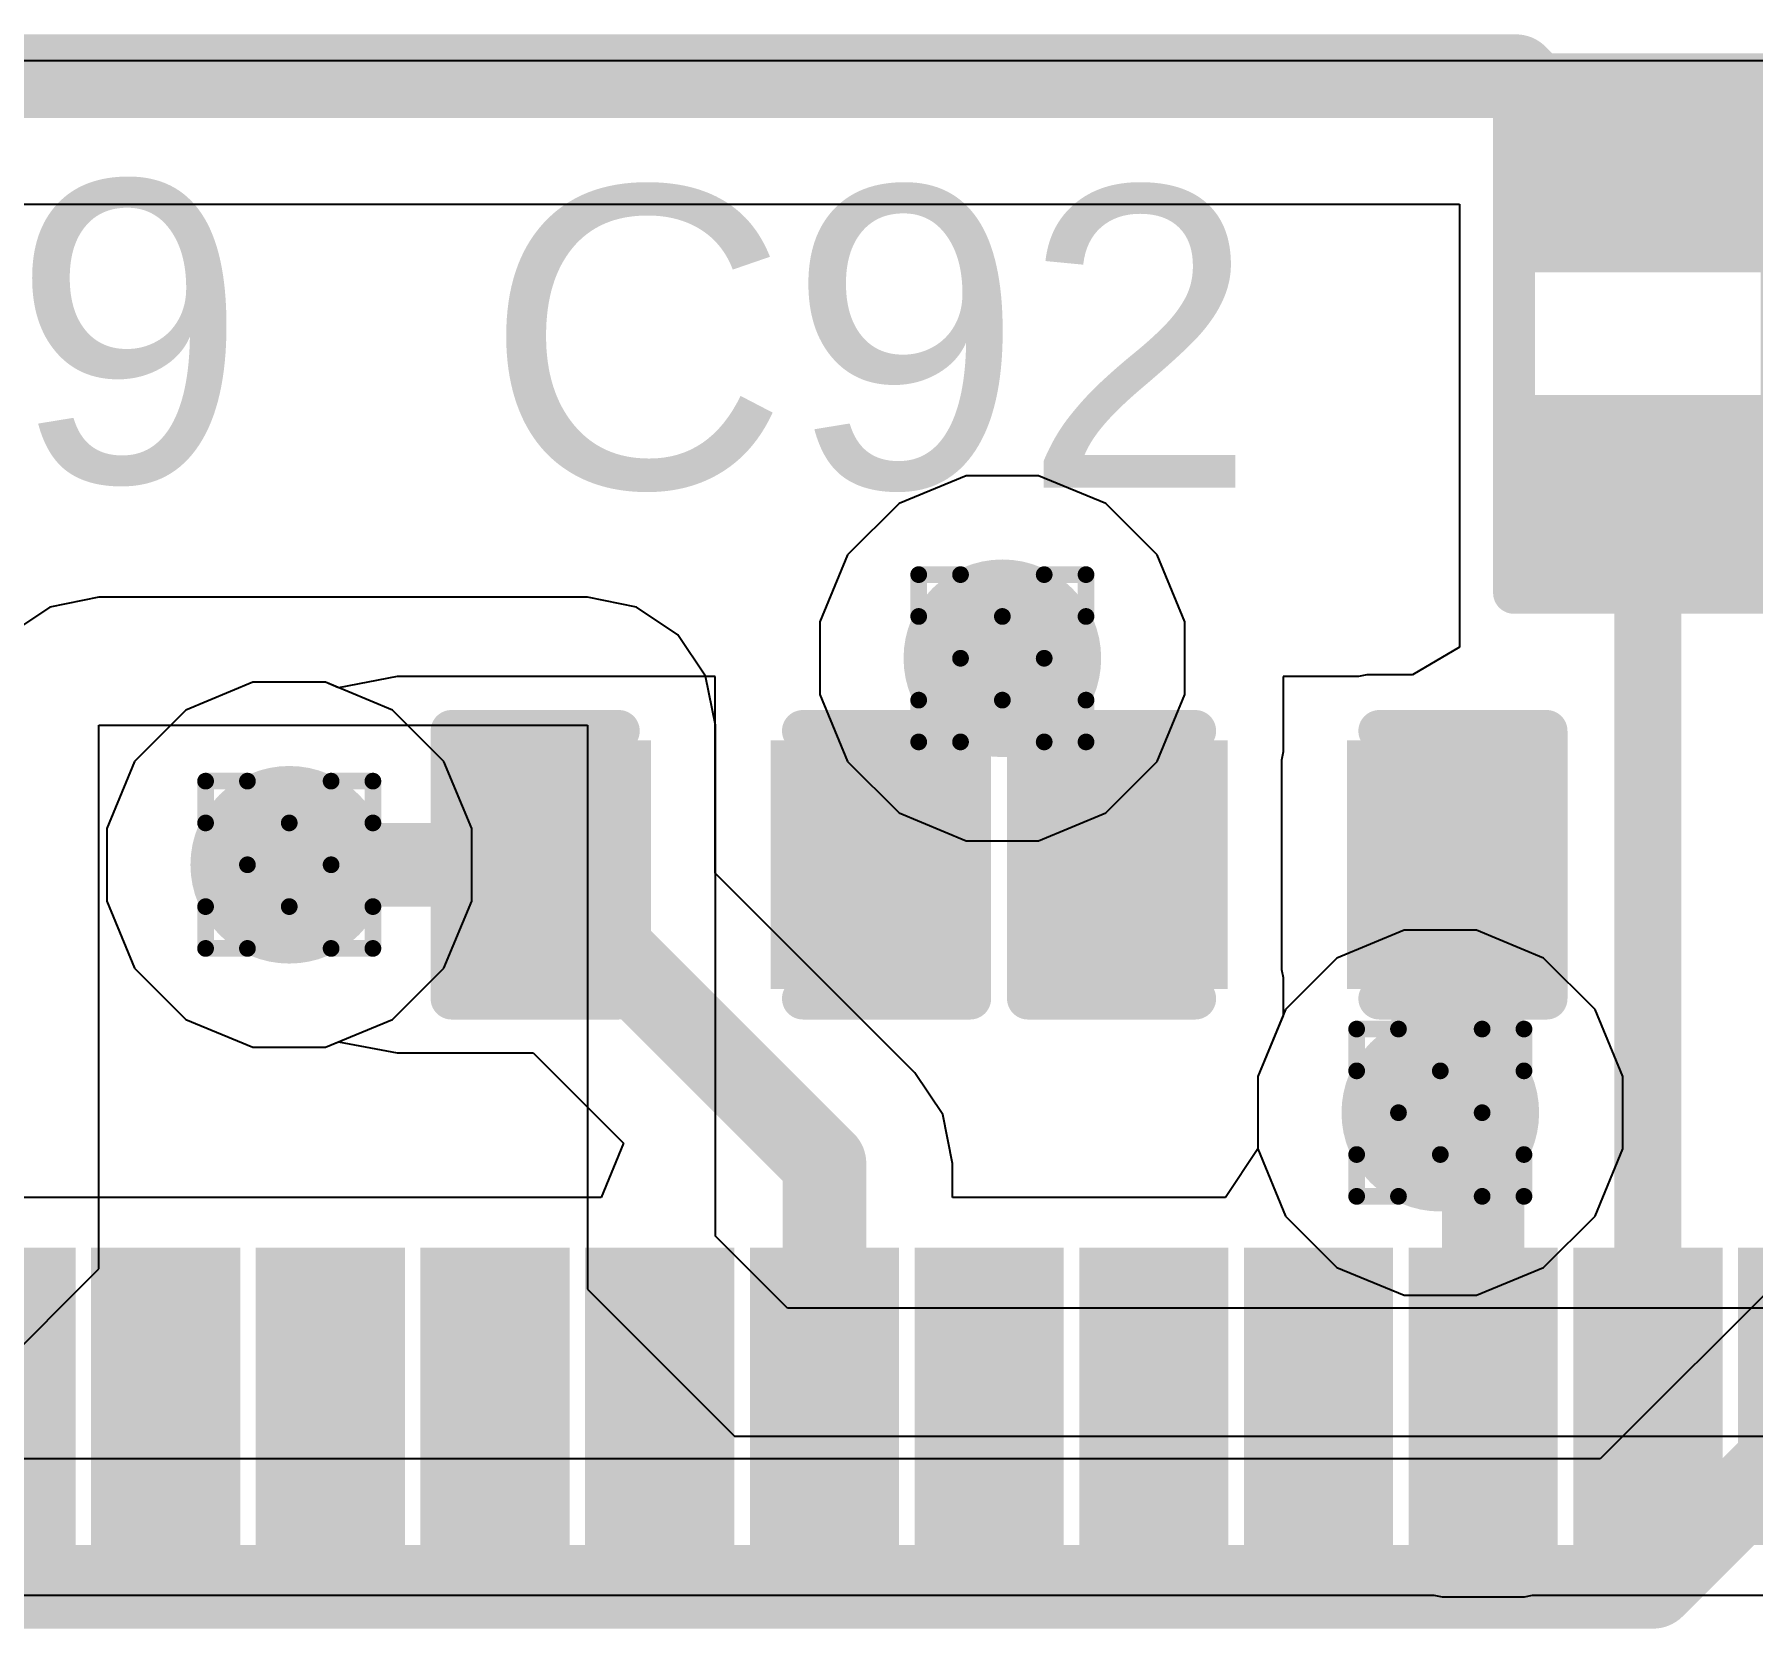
# Model space of a CAD drawing. Header units: inches. Extents: x -11 to 5379, y 0 to 5429.
# Drawn here: x 200.06 to 205.27, y 44.55 to 49.39 of the extents above; entities that cross this region are included whole.
import ezdxf

# ---------------------------------------------------------------- set-up
doc = ezdxf.new("R2010")
doc.units = ezdxf.units.IN
for name, color, linetype in [('Bottom Layer', 5, 'Continuous'), ('Drill Drawing', 1, 'Continuous'), ('GND', 16, 'Continuous'), ('PWR', 76, 'Continuous'), ('Top Layer', 1, 'Continuous'), ('Top Overlay', 2, 'Continuous'), ('Top Paste', 8, 'Continuous'), ('Top Solder', 216, 'Continuous'), ('Via Holes', 16, 'Continuous')]:
    doc.layers.add(name, color=color, linetype=linetype)
doc.styles.add('Arial', font='', dxfattribs={"height": 0.2})
doc.styles.get('Arial').set_extended_font_data('Arial')

# ---------------------------------------------------------------- blocks, each defined once
blk = doc.blocks.new('QFN_64_EP_9_9__155')
at = {"layer": 'Top Layer'}
for points in [[(-2.625, -4.05), (-2.625, -4.75), (-2.875, -4.75), (-2.875, -4.05)], [(-2.125, -4.05), (-2.125, -4.75), (-2.375, -4.75), (-2.375, -4.05)], [(-1.625, -4.05), (-1.625, -4.75), (-1.875, -4.75), (-1.875, -4.05)], [(-1.125, -4.05), (-1.125, -4.75), (-1.375, -4.75), (-1.375, -4.05)], [(-0.625, -4.05), (-0.625, -4.75), (-0.875, -4.75), (-0.875, -4.05)], [(-0.125, -4.05), (-0.125, -4.75), (-0.375, -4.75), (-0.375, -4.05)], [(0.375, -4.05), (0.375, -4.75), (0.125, -4.75), (0.125, -4.05)], [(0.875, -4.05), (0.875, -4.75), (0.625, -4.75), (0.625, -4.05)], [(1.375, -4.05), (1.375, -4.75), (1.125, -4.75), (1.125, -4.05)], [(1.875, -4.05), (1.875, -4.75), (1.625, -4.75), (1.625, -4.05)], [(2.375, -4.05), (2.375, -4.75), (2.125, -4.75), (2.125, -4.05)]]:
    blk.add_hatch(color=1, dxfattribs=at).paths.add_polyline_path(points)
at = {"layer": 'Top Paste'}
for points in [[(-2.625, -4.05), (-2.625, -4.75), (-2.875, -4.75), (-2.875, -4.05)], [(-2.125, -4.05), (-2.125, -4.75), (-2.375, -4.75), (-2.375, -4.05)], [(-1.625, -4.05), (-1.625, -4.75), (-1.875, -4.75), (-1.875, -4.05)], [(-1.125, -4.05), (-1.125, -4.75), (-1.375, -4.75), (-1.375, -4.05)], [(-0.625, -4.05), (-0.625, -4.75), (-0.875, -4.75), (-0.875, -4.05)], [(-0.125, -4.05), (-0.125, -4.75), (-0.375, -4.75), (-0.375, -4.05)], [(0.375, -4.05), (0.375, -4.75), (0.125, -4.75), (0.125, -4.05)], [(0.875, -4.05), (0.875, -4.75), (0.625, -4.75), (0.625, -4.05)], [(1.375, -4.05), (1.375, -4.75), (1.125, -4.75), (1.125, -4.05)], [(1.875, -4.05), (1.875, -4.75), (1.625, -4.75), (1.625, -4.05)], [(2.375, -4.05), (2.375, -4.75), (2.125, -4.75), (2.125, -4.05)]]:
    blk.add_hatch(color=8, dxfattribs=at).paths.add_polyline_path(points)
at = {"layer": 'Top Solder'}
for points in [[(-3.0234, -3.9484), (-3.0234, -4.8516), (-3.4766, -4.8516), (-3.4766, -3.9484)], [(-2.5234, -3.9484), (-2.5234, -4.8516), (-2.9766, -4.8516), (-2.9766, -3.9484)], [(-2.0234, -3.9484), (-2.0234, -4.8516), (-2.4766, -4.8516), (-2.4766, -3.9484)], [(-1.5234, -3.9484), (-1.5234, -4.8516), (-1.9766, -4.8516), (-1.9766, -3.9484)], [(-1.0234, -3.9484), (-1.0234, -4.8516), (-1.4766, -4.8516), (-1.4766, -3.9484)], [(-0.5234, -3.9484), (-0.5234, -4.8516), (-0.9766, -4.8516), (-0.9766, -3.9484)], [(-0.0234, -3.9484), (-0.0234, -4.8516), (-0.4766, -4.8516), (-0.4766, -3.9484)], [(0.4766, -3.9484), (0.4766, -4.8516), (0.0234, -4.8516), (0.0234, -3.9484)], [(0.9766, -3.9484), (0.9766, -4.8516), (0.5234, -4.8516), (0.5234, -3.9484)], [(1.4766, -3.9484), (1.4766, -4.8516), (1.0234, -4.8516), (1.0234, -3.9484)], [(1.9766, -3.9484), (1.9766, -4.8516), (1.5234, -4.8516), (1.5234, -3.9484)], [(2.4766, -3.9484), (2.4766, -4.8516), (2.0234, -4.8516), (2.0234, -3.9484)]]:
    blk.add_hatch(color=216, dxfattribs=at).paths.add_polyline_path(points)
blk = doc.blocks.new('R___0402_256')
at = {"layer": 'Top Layer'}
for points in [[(-0.6985, -0.3175), (-0.6985, 0.3175), (-0.2413, 0.3175), (-0.2413, -0.3175)], [(0.2413, -0.3175), (0.2413, 0.3175), (0.6985, 0.3175), (0.6985, -0.3175)]]:
    blk.add_hatch(color=1, dxfattribs=at).paths.add_polyline_path(points)
at = {"layer": 'Top Paste'}
for points in [[(-0.6985, -0.3175), (-0.6985, 0.3175), (-0.2413, 0.3175), (-0.2413, -0.3175)], [(0.2413, -0.3175), (0.2413, 0.3175), (0.6985, 0.3175), (0.6985, -0.3175)]]:
    blk.add_hatch(color=8, dxfattribs=at).paths.add_polyline_path(points)
at = {"layer": 'Top Solder'}
for points in [[(-0.7535, -0.3725), (-0.7535, 0.3725), (-0.1863, 0.3725), (-0.1863, -0.3725)], [(0.1863, -0.3725), (0.1863, 0.3725), (0.7535, 0.3725), (0.7535, -0.3725)]]:
    blk.add_hatch(color=216, dxfattribs=at).paths.add_polyline_path(points)
at = {"layer": 'Top Overlay'}
for points in [[(-0.7874, 0.4064, 0.127, 0.127, 0), (-0.7874, -0.4064, 0.127, 0.127, 0)], [(-0.7874, 0.4064, 0.127, 0.127, 0), (0.7874, 0.4064, 0.127, 0.127, 0)], [(0.7874, 0.4064, 0.127, 0.127, 0), (0.7874, -0.4064, 0.127, 0.127, 0)], [(-0.7874, -0.4064, 0.127, 0.127, 0), (0.7874, -0.4064, 0.127, 0.127, 0)], [(-0.8128, -0.4318, 0.00323, 0.00323, 0), (0.8128, -0.4318, 0.00323, 0.00323, 0)]]:
    blk.add_lwpolyline(points, format="xyseb", dxfattribs=at)
for points in [[(-0.8191, 0.4064, 0.0635, 0.0635, 1), (-0.7556, 0.4064, 0.0635, 0.0635, 1)], [(-0.8191, 0.4064, 0.0635, 0.0635, 1), (-0.7556, 0.4064, 0.0635, 0.0635, 1)], [(0.7556, 0.4064, 0.0635, 0.0635, 1), (0.8191, 0.4064, 0.0635, 0.0635, 1)], [(0.7556, 0.4064, 0.0635, 0.0635, 1), (0.8191, 0.4064, 0.0635, 0.0635, 1)], [(-0.8191, -0.4064, 0.0635, 0.0635, 1), (-0.7556, -0.4064, 0.0635, 0.0635, 1)], [(-0.8191, -0.4064, 0.0635, 0.0635, 1), (-0.7556, -0.4064, 0.0635, 0.0635, 1)], [(0.7556, -0.4064, 0.0635, 0.0635, 1), (0.8191, -0.4064, 0.0635, 0.0635, 1)], [(0.7556, -0.4064, 0.0635, 0.0635, 1), (0.8191, -0.4064, 0.0635, 0.0635, 1)], [(-0.8136, -0.4318, 0.00161, 0.00161, 1), (-0.812, -0.4318, 0.00161, 0.00161, 1)], [(0.812, -0.4318, 0.00161, 0.00161, 1), (0.8136, -0.4318, 0.00161, 0.00161, 1)]]:
    blk.add_lwpolyline(points, format="xyseb", close=True, dxfattribs=at)
blk = doc.blocks.new('C___0402_631')
at = {"layer": 'Top Layer'}
for points in [[(-0.6985, -0.3175), (-0.6985, 0.3175), (-0.2413, 0.3175), (-0.2413, -0.3175)], [(0.2413, -0.3175), (0.2413, 0.3175), (0.6985, 0.3175), (0.6985, -0.3175)]]:
    blk.add_hatch(color=1, dxfattribs=at).paths.add_polyline_path(points)
at = {"layer": 'Top Paste'}
for points in [[(-0.6985, -0.3175), (-0.6985, 0.3175), (-0.2413, 0.3175), (-0.2413, -0.3175)], [(0.2413, -0.3175), (0.2413, 0.3175), (0.6985, 0.3175), (0.6985, -0.3175)]]:
    blk.add_hatch(color=8, dxfattribs=at).paths.add_polyline_path(points)
at = {"layer": 'Top Solder'}
for points in [[(-0.7585, -0.3775), (-0.7585, 0.3775), (-0.1813, 0.3775), (-0.1813, -0.3775)], [(0.1813, -0.3775), (0.1813, 0.3775), (0.7585, 0.3775), (0.7585, -0.3775)]]:
    blk.add_hatch(color=216, dxfattribs=at).paths.add_polyline_path(points)
at = {"layer": 'Top Overlay'}
for points in [[(-0.7874, -0.4064, 0.127, 0.127, 0), (-0.7874, 0.4064, 0.127, 0.127, 0)], [(-0.7874, 0.4064, 0.127, 0.127, 0), (-0.2794, 0.4064, 0.127, 0.127, 0)], [(0.2794, 0.4064, 0.127, 0.127, 0), (0.7874, 0.4064, 0.127, 0.127, 0)], [(0.7874, -0.4064, 0.127, 0.127, 0), (0.7874, 0.4064, 0.127, 0.127, 0)], [(-0.7874, -0.4064, 0.127, 0.127, 0), (-0.2794, -0.4064, 0.127, 0.127, 0)], [(0.2794, -0.4064, 0.127, 0.127, 0), (0.7874, -0.4064, 0.127, 0.127, 0)]]:
    blk.add_lwpolyline(points, format="xyseb", dxfattribs=at)
for points in [[(-0.8191, 0.4064, 0.0635, 0.0635, 1), (-0.7556, 0.4064, 0.0635, 0.0635, 1)], [(-0.8191, 0.4064, 0.0635, 0.0635, 1), (-0.7556, 0.4064, 0.0635, 0.0635, 1)], [(-0.3111, 0.4064, 0.0635, 0.0635, 1), (-0.2477, 0.4064, 0.0635, 0.0635, 1)], [(0.2477, 0.4064, 0.0635, 0.0635, 1), (0.3111, 0.4064, 0.0635, 0.0635, 1)], [(0.7556, 0.4064, 0.0635, 0.0635, 1), (0.8191, 0.4064, 0.0635, 0.0635, 1)], [(0.7556, 0.4064, 0.0635, 0.0635, 1), (0.8191, 0.4064, 0.0635, 0.0635, 1)], [(-0.8191, -0.4064, 0.0635, 0.0635, 1), (-0.7556, -0.4064, 0.0635, 0.0635, 1)], [(-0.8191, -0.4064, 0.0635, 0.0635, 1), (-0.7556, -0.4064, 0.0635, 0.0635, 1)], [(-0.3111, -0.4064, 0.0635, 0.0635, 1), (-0.2477, -0.4064, 0.0635, 0.0635, 1)], [(0.2477, -0.4064, 0.0635, 0.0635, 1), (0.3111, -0.4064, 0.0635, 0.0635, 1)], [(0.7556, -0.4064, 0.0635, 0.0635, 1), (0.8191, -0.4064, 0.0635, 0.0635, 1)], [(0.7556, -0.4064, 0.0635, 0.0635, 1), (0.8191, -0.4064, 0.0635, 0.0635, 1)]]:
    blk.add_lwpolyline(points, format="xyseb", close=True, dxfattribs=at)
blk = doc.blocks.new('C___0402_638')
at = {"layer": 'Top Layer'}
for points in [[(-0.6985, -0.3175), (-0.6985, 0.3175), (-0.2413, 0.3175), (-0.2413, -0.3175)], [(0.2413, -0.3175), (0.2413, 0.3175), (0.6985, 0.3175), (0.6985, -0.3175)]]:
    blk.add_hatch(color=1, dxfattribs=at).paths.add_polyline_path(points)
at = {"layer": 'Top Paste'}
for points in [[(-0.6985, -0.3175), (-0.6985, 0.3175), (-0.2413, 0.3175), (-0.2413, -0.3175)], [(0.2413, -0.3175), (0.2413, 0.3175), (0.6985, 0.3175), (0.6985, -0.3175)]]:
    blk.add_hatch(color=8, dxfattribs=at).paths.add_polyline_path(points)
at = {"layer": 'Top Solder'}
for points in [[(-0.7585, -0.3775), (-0.7585, 0.3775), (-0.1813, 0.3775), (-0.1813, -0.3775)], [(0.1813, -0.3775), (0.1813, 0.3775), (0.7585, 0.3775), (0.7585, -0.3775)]]:
    blk.add_hatch(color=216, dxfattribs=at).paths.add_polyline_path(points)
at = {"layer": 'Top Overlay'}
for points in [[(-0.7874, 0.4064, 0.127, 0.127, 0), (-0.7874, -0.4064, 0.127, 0.127, 0)], [(-0.2794, 0.4064, 0.127, 0.127, 0), (-0.7874, 0.4064, 0.127, 0.127, 0)], [(0.7874, 0.4064, 0.127, 0.127, 0), (0.2794, 0.4064, 0.127, 0.127, 0)], [(0.7874, 0.4064, 0.127, 0.127, 0), (0.7874, -0.4064, 0.127, 0.127, 0)], [(-0.2794, -0.4064, 0.127, 0.127, 0), (-0.7874, -0.4064, 0.127, 0.127, 0)], [(0.7874, -0.4064, 0.127, 0.127, 0), (0.2794, -0.4064, 0.127, 0.127, 0)]]:
    blk.add_lwpolyline(points, format="xyseb", dxfattribs=at)
for points in [[(-0.8191, 0.4064, 0.0635, 0.0635, 1), (-0.7556, 0.4064, 0.0635, 0.0635, 1)], [(-0.8191, 0.4064, 0.0635, 0.0635, 1), (-0.7556, 0.4064, 0.0635, 0.0635, 1)], [(-0.3111, 0.4064, 0.0635, 0.0635, 1), (-0.2477, 0.4064, 0.0635, 0.0635, 1)], [(0.2477, 0.4064, 0.0635, 0.0635, 1), (0.3111, 0.4064, 0.0635, 0.0635, 1)], [(0.7556, 0.4064, 0.0635, 0.0635, 1), (0.8191, 0.4064, 0.0635, 0.0635, 1)], [(0.7556, 0.4064, 0.0635, 0.0635, 1), (0.8191, 0.4064, 0.0635, 0.0635, 1)], [(-0.8191, -0.4064, 0.0635, 0.0635, 1), (-0.7556, -0.4064, 0.0635, 0.0635, 1)], [(-0.8191, -0.4064, 0.0635, 0.0635, 1), (-0.7556, -0.4064, 0.0635, 0.0635, 1)], [(-0.3111, -0.4064, 0.0635, 0.0635, 1), (-0.2477, -0.4064, 0.0635, 0.0635, 1)], [(0.2477, -0.4064, 0.0635, 0.0635, 1), (0.3111, -0.4064, 0.0635, 0.0635, 1)], [(0.7556, -0.4064, 0.0635, 0.0635, 1), (0.8191, -0.4064, 0.0635, 0.0635, 1)], [(0.7556, -0.4064, 0.0635, 0.0635, 1), (0.8191, -0.4064, 0.0635, 0.0635, 1)]]:
    blk.add_lwpolyline(points, format="xyseb", close=True, dxfattribs=at)

msp = doc.modelspace()

# ---------------------------------------------------------------- hatches: boundary and pattern name
at = {"layer": 'Bottom Layer'}
h = msp.add_hatch(color=5, dxfattribs=at)
edge = h.paths.add_edge_path()
edge.add_arc((202.9968, 47.498), 0.3, 0, 360)
h = msp.add_hatch(color=5, dxfattribs=at)
edge = h.paths.add_edge_path()
edge.add_arc((200.8317, 46.871), 0.3, 0, 360)
h = msp.add_hatch(color=5, dxfattribs=at)
edge = h.paths.add_edge_path()
edge.add_arc((204.3265, 46.1182), 0.3, 0, 360)
at = {"layer": 'GND'}
h = msp.add_hatch(color=16, dxfattribs=at)
edge = h.paths.add_edge_path()
edge.add_arc((202.9968, 47.498), 0.3, 0, 360)
h = msp.add_hatch(color=16, dxfattribs=at)
edge = h.paths.add_edge_path()
edge.add_arc((200.8317, 46.871), 0.3, 0, 360)
h = msp.add_hatch(color=16, dxfattribs=at)
edge = h.paths.add_edge_path()
edge.add_arc((204.3265, 46.1182), 0.3, 0, 360)
at = {"layer": 'PWR'}
h = msp.add_hatch(color=76, dxfattribs=at)
edge = h.paths.add_edge_path()
edge.add_arc((202.9968, 47.498), 0.3, 0, 360)
h = msp.add_hatch(color=76, dxfattribs=at)
edge = h.paths.add_edge_path()
edge.add_arc((200.8317, 46.871), 0.3, 0, 360)
h = msp.add_hatch(color=76, dxfattribs=at)
edge = h.paths.add_edge_path()
edge.add_arc((204.3265, 46.1182), 0.3, 0, 360)
at = {"layer": 'Top Layer'}
h = msp.add_hatch(color=1, dxfattribs=at)
edge = h.paths.add_edge_path()
edge.add_arc((202.9968, 47.498), 0.3, 0, 360)
h = msp.add_hatch(color=1, dxfattribs=at)
edge = h.paths.add_edge_path()
edge.add_arc((200.8317, 46.871), 0.3, 0, 360)
for points in [[(204.1031, 46.5535), (204.5836, 46.5535), (204.5836, 47.1885), (204.1031, 47.1885)], [(204.5816, 45.8824), (204.5816, 47.1438), (204.1773, 47.1438), (204.1773, 45.8824)], [(204.5817, 44.907), (204.5817, 46.965), (204.3317, 46.965), (204.3317, 44.907)]]:
    msp.add_hatch(color=1, dxfattribs=at).paths.add_polyline_path(points)
h = msp.add_hatch(color=1, dxfattribs=at)
edge = h.paths.add_edge_path()
edge.add_arc((204.3265, 46.1182), 0.3, 0, 360)
at = {"layer": 'Via Holes'}
h = msp.add_hatch(color=7, dxfattribs=at)
edge = h.paths.add_edge_path()
edge.add_arc((202.9968, 47.498), 0.15, 0, 360)
h = msp.add_hatch(color=7, dxfattribs=at)
edge = h.paths.add_edge_path()
edge.add_arc((200.8317, 46.871), 0.15, 0, 360)
h = msp.add_hatch(color=7, dxfattribs=at)
edge = h.paths.add_edge_path()
edge.add_arc((204.3265, 46.1182), 0.15, 0, 360)

# ---------------------------------------------------------------- linework, layer by layer
at = {"layer": 'Bottom Layer'}
for p, q in [((185.1731, 49.3127), (209.5735, 49.3127)), ((200.7215, 47.425), (200.5179, 47.3406)), ((200.9419, 47.425), (200.7215, 47.425)), ((201.1455, 47.3406), (200.9419, 47.425)), ((200.5179, 47.3406), (200.3621, 47.1848)), ((201.3014, 47.1848), (201.1455, 47.3406)), ((200.3621, 47.1848), (200.2777, 46.9812)), ((201.3857, 46.9812), (201.3014, 47.1848)), ((200.2777, 46.9812), (200.2777, 46.7608)), ((201.3857, 46.7608), (201.3857, 46.9812)), ((200.2777, 46.7608), (200.3621, 46.5572)), ((201.3014, 46.5572), (201.3857, 46.7608)), ((204.2163, 46.6722), (204.0127, 46.5879)), ((204.4367, 46.6722), (204.2163, 46.6722)), ((204.6403, 46.5879), (204.4367, 46.6722)), ((204.0127, 46.5879), (203.8569, 46.432)), ((204.7962, 46.432), (204.6403, 46.5879)), ((200.3621, 46.5572), (200.5179, 46.4013)), ((201.1455, 46.4013), (201.3014, 46.5572)), ((203.8569, 46.432), (203.7725, 46.2284)), ((204.8805, 46.2284), (204.7962, 46.432)), ((200.5179, 46.4013), (200.7215, 46.317)), ((200.9419, 46.317), (201.1455, 46.4013)), ((200.7215, 46.317), (200.9419, 46.317)), ((203.7725, 46.2284), (203.7725, 46.008)), ((204.8805, 46.008), (204.8805, 46.2284)), ((203.7725, 46.008), (203.8569, 45.8044)), ((204.7962, 45.8044), (204.8805, 46.008)), ((203.8569, 45.8044), (204.0127, 45.6486)), ((204.6403, 45.6486), (204.7962, 45.8044)), ((204.0127, 45.6486), (204.2163, 45.5642)), ((204.4367, 45.5642), (204.6403, 45.6486)), ((205.4432, 45.6986), (204.8117, 45.0671)), ((204.2163, 45.5642), (204.4367, 45.5642)), ((204.8117, 45.0671), (199.3376, 45.0671))]:
    msp.add_line(p, q, dxfattribs=at)
for points in [[(204.9726, 44.6786, 0.254, 0.254, 0), (205.8317, 45.5377, 0.254, 0.254, 0)], [(199.3376, 44.6786, 0.254, 0.254, 0), (204.9726, 44.6786, 0.254, 0.254, 0)]]:
    msp.add_lwpolyline(points, format="xyseb", dxfattribs=at)
msp.add_lwpolyline([(204.9091, 44.6786, 0.127, 0.127, 1), (205.0361, 44.6786, 0.127, 0.127, 1)], format="xyseb", close=True, dxfattribs=at)
msp.add_lwpolyline([(204.9091, 44.6786, 0.127, 0.127, 1), (205.0361, 44.6786, 0.127, 0.127, 1)], format="xyseb", close=True, dxfattribs=at)
at = {"layer": 'Drill Drawing'}
for points in [[(202.7428, 47.625, 0.0508, 0.0508, 0), (202.7428, 47.752, 0.0508, 0.0508, 0)], [(202.7428, 47.752, 0.0508, 0.0508, 0), (202.8698, 47.752, 0.0508, 0.0508, 0)], [(202.8698, 47.752, 0.0508, 0.0508, 0), (202.9968, 47.625, 0.0508, 0.0508, 0)], [(202.9968, 47.625, 0.0508, 0.0508, 0), (203.1238, 47.752, 0.0508, 0.0508, 0)], [(203.1238, 47.752, 0.0508, 0.0508, 0), (203.2508, 47.752, 0.0508, 0.0508, 0)], [(203.2508, 47.625, 0.0508, 0.0508, 0), (203.2508, 47.752, 0.0508, 0.0508, 0)], [(202.7428, 47.625, 0.0508, 0.0508, 0), (202.8698, 47.498, 0.0508, 0.0508, 0)], [(203.1238, 47.498, 0.0508, 0.0508, 0), (203.2508, 47.625, 0.0508, 0.0508, 0)], [(202.7428, 47.371, 0.0508, 0.0508, 0), (202.8698, 47.498, 0.0508, 0.0508, 0)], [(203.1238, 47.498, 0.0508, 0.0508, 0), (203.2508, 47.371, 0.0508, 0.0508, 0)], [(202.7428, 47.244, 0.0508, 0.0508, 0), (202.7428, 47.371, 0.0508, 0.0508, 0)], [(202.8698, 47.244, 0.0508, 0.0508, 0), (202.9968, 47.371, 0.0508, 0.0508, 0)], [(202.9968, 47.371, 0.0508, 0.0508, 0), (203.1238, 47.244, 0.0508, 0.0508, 0)], [(203.2508, 47.244, 0.0508, 0.0508, 0), (203.2508, 47.371, 0.0508, 0.0508, 0)], [(202.7428, 47.244, 0.0508, 0.0508, 0), (202.8698, 47.244, 0.0508, 0.0508, 0)], [(203.1238, 47.244, 0.0508, 0.0508, 0), (203.2508, 47.244, 0.0508, 0.0508, 0)], [(200.5777, 46.998, 0.0508, 0.0508, 0), (200.5777, 47.125, 0.0508, 0.0508, 0)], [(200.5777, 47.125, 0.0508, 0.0508, 0), (200.7047, 47.125, 0.0508, 0.0508, 0)], [(200.7047, 47.125, 0.0508, 0.0508, 0), (200.8317, 46.998, 0.0508, 0.0508, 0)], [(200.8317, 46.998, 0.0508, 0.0508, 0), (200.9587, 47.125, 0.0508, 0.0508, 0)], [(200.9587, 47.125, 0.0508, 0.0508, 0), (201.0857, 47.125, 0.0508, 0.0508, 0)], [(201.0857, 46.998, 0.0508, 0.0508, 0), (201.0857, 47.125, 0.0508, 0.0508, 0)], [(200.5777, 46.998, 0.0508, 0.0508, 0), (200.7047, 46.871, 0.0508, 0.0508, 0)], [(200.9587, 46.871, 0.0508, 0.0508, 0), (201.0857, 46.998, 0.0508, 0.0508, 0)], [(200.5777, 46.744, 0.0508, 0.0508, 0), (200.7047, 46.871, 0.0508, 0.0508, 0)], [(200.9587, 46.871, 0.0508, 0.0508, 0), (201.0857, 46.744, 0.0508, 0.0508, 0)], [(200.5777, 46.617, 0.0508, 0.0508, 0), (200.5777, 46.744, 0.0508, 0.0508, 0)], [(200.7047, 46.617, 0.0508, 0.0508, 0), (200.8317, 46.744, 0.0508, 0.0508, 0)], [(200.8317, 46.744, 0.0508, 0.0508, 0), (200.9587, 46.617, 0.0508, 0.0508, 0)], [(201.0857, 46.617, 0.0508, 0.0508, 0), (201.0857, 46.744, 0.0508, 0.0508, 0)], [(200.5777, 46.617, 0.0508, 0.0508, 0), (200.7047, 46.617, 0.0508, 0.0508, 0)], [(200.9587, 46.617, 0.0508, 0.0508, 0), (201.0857, 46.617, 0.0508, 0.0508, 0)], [(204.0725, 46.2452, 0.0508, 0.0508, 0), (204.0725, 46.3722, 0.0508, 0.0508, 0)], [(204.0725, 46.3722, 0.0508, 0.0508, 0), (204.1995, 46.3722, 0.0508, 0.0508, 0)], [(204.1995, 46.3722, 0.0508, 0.0508, 0), (204.3265, 46.2452, 0.0508, 0.0508, 0)], [(204.3265, 46.2452, 0.0508, 0.0508, 0), (204.4535, 46.3722, 0.0508, 0.0508, 0)], [(204.4535, 46.3722, 0.0508, 0.0508, 0), (204.5805, 46.3722, 0.0508, 0.0508, 0)], [(204.5805, 46.2452, 0.0508, 0.0508, 0), (204.5805, 46.3722, 0.0508, 0.0508, 0)], [(204.0725, 46.2452, 0.0508, 0.0508, 0), (204.1995, 46.1182, 0.0508, 0.0508, 0)], [(204.4535, 46.1182, 0.0508, 0.0508, 0), (204.5805, 46.2452, 0.0508, 0.0508, 0)], [(204.0725, 45.9912, 0.0508, 0.0508, 0), (204.1995, 46.1182, 0.0508, 0.0508, 0)], [(204.4535, 46.1182, 0.0508, 0.0508, 0), (204.5805, 45.9912, 0.0508, 0.0508, 0)], [(204.0725, 45.8642, 0.0508, 0.0508, 0), (204.0725, 45.9912, 0.0508, 0.0508, 0)], [(204.1995, 45.8642, 0.0508, 0.0508, 0), (204.3265, 45.9912, 0.0508, 0.0508, 0)], [(204.3265, 45.9912, 0.0508, 0.0508, 0), (204.4535, 45.8642, 0.0508, 0.0508, 0)], [(204.5805, 45.8642, 0.0508, 0.0508, 0), (204.5805, 45.9912, 0.0508, 0.0508, 0)], [(204.0725, 45.8642, 0.0508, 0.0508, 0), (204.1995, 45.8642, 0.0508, 0.0508, 0)], [(204.4535, 45.8642, 0.0508, 0.0508, 0), (204.5805, 45.8642, 0.0508, 0.0508, 0)]]:
    msp.add_lwpolyline(points, format="xyseb", dxfattribs=at)
for points in [[(202.7301, 47.752, 0.0254, 0.0254, 1), (202.7555, 47.752, 0.0254, 0.0254, 1)], [(202.7301, 47.752, 0.0254, 0.0254, 1), (202.7555, 47.752, 0.0254, 0.0254, 1)], [(202.8571, 47.752, 0.0254, 0.0254, 1), (202.8825, 47.752, 0.0254, 0.0254, 1)], [(202.8571, 47.752, 0.0254, 0.0254, 1), (202.8825, 47.752, 0.0254, 0.0254, 1)], [(203.1111, 47.752, 0.0254, 0.0254, 1), (203.1365, 47.752, 0.0254, 0.0254, 1)], [(203.1111, 47.752, 0.0254, 0.0254, 1), (203.1365, 47.752, 0.0254, 0.0254, 1)], [(203.2381, 47.752, 0.0254, 0.0254, 1), (203.2635, 47.752, 0.0254, 0.0254, 1)], [(203.2381, 47.752, 0.0254, 0.0254, 1), (203.2635, 47.752, 0.0254, 0.0254, 1)], [(202.7301, 47.625, 0.0254, 0.0254, 1), (202.7555, 47.625, 0.0254, 0.0254, 1)], [(202.7301, 47.625, 0.0254, 0.0254, 1), (202.7555, 47.625, 0.0254, 0.0254, 1)], [(202.9841, 47.625, 0.0254, 0.0254, 1), (203.0095, 47.625, 0.0254, 0.0254, 1)], [(202.9841, 47.625, 0.0254, 0.0254, 1), (203.0095, 47.625, 0.0254, 0.0254, 1)], [(203.2381, 47.625, 0.0254, 0.0254, 1), (203.2635, 47.625, 0.0254, 0.0254, 1)], [(203.2381, 47.625, 0.0254, 0.0254, 1), (203.2635, 47.625, 0.0254, 0.0254, 1)], [(202.8571, 47.498, 0.0254, 0.0254, 1), (202.8825, 47.498, 0.0254, 0.0254, 1)], [(202.8571, 47.498, 0.0254, 0.0254, 1), (202.8825, 47.498, 0.0254, 0.0254, 1)], [(203.1111, 47.498, 0.0254, 0.0254, 1), (203.1365, 47.498, 0.0254, 0.0254, 1)], [(203.1111, 47.498, 0.0254, 0.0254, 1), (203.1365, 47.498, 0.0254, 0.0254, 1)], [(202.7301, 47.371, 0.0254, 0.0254, 1), (202.7555, 47.371, 0.0254, 0.0254, 1)], [(202.7301, 47.371, 0.0254, 0.0254, 1), (202.7555, 47.371, 0.0254, 0.0254, 1)], [(202.9841, 47.371, 0.0254, 0.0254, 1), (203.0095, 47.371, 0.0254, 0.0254, 1)], [(202.9841, 47.371, 0.0254, 0.0254, 1), (203.0095, 47.371, 0.0254, 0.0254, 1)], [(203.2381, 47.371, 0.0254, 0.0254, 1), (203.2635, 47.371, 0.0254, 0.0254, 1)], [(203.2381, 47.371, 0.0254, 0.0254, 1), (203.2635, 47.371, 0.0254, 0.0254, 1)], [(202.7301, 47.244, 0.0254, 0.0254, 1), (202.7555, 47.244, 0.0254, 0.0254, 1)], [(202.7301, 47.244, 0.0254, 0.0254, 1), (202.7555, 47.244, 0.0254, 0.0254, 1)], [(202.8571, 47.244, 0.0254, 0.0254, 1), (202.8825, 47.244, 0.0254, 0.0254, 1)], [(202.8571, 47.244, 0.0254, 0.0254, 1), (202.8825, 47.244, 0.0254, 0.0254, 1)], [(203.1111, 47.244, 0.0254, 0.0254, 1), (203.1365, 47.244, 0.0254, 0.0254, 1)], [(203.1111, 47.244, 0.0254, 0.0254, 1), (203.1365, 47.244, 0.0254, 0.0254, 1)], [(203.2381, 47.244, 0.0254, 0.0254, 1), (203.2635, 47.244, 0.0254, 0.0254, 1)], [(203.2381, 47.244, 0.0254, 0.0254, 1), (203.2635, 47.244, 0.0254, 0.0254, 1)], [(200.565, 47.125, 0.0254, 0.0254, 1), (200.5904, 47.125, 0.0254, 0.0254, 1)], [(200.565, 47.125, 0.0254, 0.0254, 1), (200.5904, 47.125, 0.0254, 0.0254, 1)], [(200.692, 47.125, 0.0254, 0.0254, 1), (200.7174, 47.125, 0.0254, 0.0254, 1)], [(200.692, 47.125, 0.0254, 0.0254, 1), (200.7174, 47.125, 0.0254, 0.0254, 1)], [(200.946, 47.125, 0.0254, 0.0254, 1), (200.9714, 47.125, 0.0254, 0.0254, 1)], [(200.946, 47.125, 0.0254, 0.0254, 1), (200.9714, 47.125, 0.0254, 0.0254, 1)], [(201.073, 47.125, 0.0254, 0.0254, 1), (201.0984, 47.125, 0.0254, 0.0254, 1)], [(201.073, 47.125, 0.0254, 0.0254, 1), (201.0984, 47.125, 0.0254, 0.0254, 1)], [(200.565, 46.998, 0.0254, 0.0254, 1), (200.5904, 46.998, 0.0254, 0.0254, 1)], [(200.565, 46.998, 0.0254, 0.0254, 1), (200.5904, 46.998, 0.0254, 0.0254, 1)], [(200.819, 46.998, 0.0254, 0.0254, 1), (200.8444, 46.998, 0.0254, 0.0254, 1)], [(200.819, 46.998, 0.0254, 0.0254, 1), (200.8444, 46.998, 0.0254, 0.0254, 1)], [(201.073, 46.998, 0.0254, 0.0254, 1), (201.0984, 46.998, 0.0254, 0.0254, 1)], [(201.073, 46.998, 0.0254, 0.0254, 1), (201.0984, 46.998, 0.0254, 0.0254, 1)], [(200.692, 46.871, 0.0254, 0.0254, 1), (200.7174, 46.871, 0.0254, 0.0254, 1)], [(200.692, 46.871, 0.0254, 0.0254, 1), (200.7174, 46.871, 0.0254, 0.0254, 1)], [(200.946, 46.871, 0.0254, 0.0254, 1), (200.9714, 46.871, 0.0254, 0.0254, 1)], [(200.946, 46.871, 0.0254, 0.0254, 1), (200.9714, 46.871, 0.0254, 0.0254, 1)], [(200.565, 46.744, 0.0254, 0.0254, 1), (200.5904, 46.744, 0.0254, 0.0254, 1)], [(200.565, 46.744, 0.0254, 0.0254, 1), (200.5904, 46.744, 0.0254, 0.0254, 1)], [(200.819, 46.744, 0.0254, 0.0254, 1), (200.8444, 46.744, 0.0254, 0.0254, 1)], [(200.819, 46.744, 0.0254, 0.0254, 1), (200.8444, 46.744, 0.0254, 0.0254, 1)], [(201.073, 46.744, 0.0254, 0.0254, 1), (201.0984, 46.744, 0.0254, 0.0254, 1)], [(201.073, 46.744, 0.0254, 0.0254, 1), (201.0984, 46.744, 0.0254, 0.0254, 1)], [(200.565, 46.617, 0.0254, 0.0254, 1), (200.5904, 46.617, 0.0254, 0.0254, 1)], [(200.565, 46.617, 0.0254, 0.0254, 1), (200.5904, 46.617, 0.0254, 0.0254, 1)], [(200.692, 46.617, 0.0254, 0.0254, 1), (200.7174, 46.617, 0.0254, 0.0254, 1)], [(200.692, 46.617, 0.0254, 0.0254, 1), (200.7174, 46.617, 0.0254, 0.0254, 1)], [(200.946, 46.617, 0.0254, 0.0254, 1), (200.9714, 46.617, 0.0254, 0.0254, 1)], [(200.946, 46.617, 0.0254, 0.0254, 1), (200.9714, 46.617, 0.0254, 0.0254, 1)], [(201.073, 46.617, 0.0254, 0.0254, 1), (201.0984, 46.617, 0.0254, 0.0254, 1)], [(201.073, 46.617, 0.0254, 0.0254, 1), (201.0984, 46.617, 0.0254, 0.0254, 1)], [(204.0598, 46.3722, 0.0254, 0.0254, 1), (204.0852, 46.3722, 0.0254, 0.0254, 1)], [(204.0598, 46.3722, 0.0254, 0.0254, 1), (204.0852, 46.3722, 0.0254, 0.0254, 1)], [(204.1868, 46.3722, 0.0254, 0.0254, 1), (204.2122, 46.3722, 0.0254, 0.0254, 1)], [(204.1868, 46.3722, 0.0254, 0.0254, 1), (204.2122, 46.3722, 0.0254, 0.0254, 1)], [(204.4408, 46.3722, 0.0254, 0.0254, 1), (204.4662, 46.3722, 0.0254, 0.0254, 1)], [(204.4408, 46.3722, 0.0254, 0.0254, 1), (204.4662, 46.3722, 0.0254, 0.0254, 1)], [(204.5678, 46.3722, 0.0254, 0.0254, 1), (204.5932, 46.3722, 0.0254, 0.0254, 1)], [(204.5678, 46.3722, 0.0254, 0.0254, 1), (204.5932, 46.3722, 0.0254, 0.0254, 1)], [(204.0598, 46.2452, 0.0254, 0.0254, 1), (204.0852, 46.2452, 0.0254, 0.0254, 1)], [(204.0598, 46.2452, 0.0254, 0.0254, 1), (204.0852, 46.2452, 0.0254, 0.0254, 1)], [(204.3138, 46.2452, 0.0254, 0.0254, 1), (204.3392, 46.2452, 0.0254, 0.0254, 1)], [(204.3138, 46.2452, 0.0254, 0.0254, 1), (204.3392, 46.2452, 0.0254, 0.0254, 1)], [(204.5678, 46.2452, 0.0254, 0.0254, 1), (204.5932, 46.2452, 0.0254, 0.0254, 1)], [(204.5678, 46.2452, 0.0254, 0.0254, 1), (204.5932, 46.2452, 0.0254, 0.0254, 1)], [(204.1868, 46.1182, 0.0254, 0.0254, 1), (204.2122, 46.1182, 0.0254, 0.0254, 1)], [(204.1868, 46.1182, 0.0254, 0.0254, 1), (204.2122, 46.1182, 0.0254, 0.0254, 1)], [(204.4408, 46.1182, 0.0254, 0.0254, 1), (204.4662, 46.1182, 0.0254, 0.0254, 1)], [(204.4408, 46.1182, 0.0254, 0.0254, 1), (204.4662, 46.1182, 0.0254, 0.0254, 1)], [(204.0598, 45.9912, 0.0254, 0.0254, 1), (204.0852, 45.9912, 0.0254, 0.0254, 1)], [(204.0598, 45.9912, 0.0254, 0.0254, 1), (204.0852, 45.9912, 0.0254, 0.0254, 1)], [(204.3138, 45.9912, 0.0254, 0.0254, 1), (204.3392, 45.9912, 0.0254, 0.0254, 1)], [(204.3138, 45.9912, 0.0254, 0.0254, 1), (204.3392, 45.9912, 0.0254, 0.0254, 1)], [(204.5678, 45.9912, 0.0254, 0.0254, 1), (204.5932, 45.9912, 0.0254, 0.0254, 1)], [(204.5678, 45.9912, 0.0254, 0.0254, 1), (204.5932, 45.9912, 0.0254, 0.0254, 1)], [(204.0598, 45.8642, 0.0254, 0.0254, 1), (204.0852, 45.8642, 0.0254, 0.0254, 1)], [(204.0598, 45.8642, 0.0254, 0.0254, 1), (204.0852, 45.8642, 0.0254, 0.0254, 1)], [(204.1868, 45.8642, 0.0254, 0.0254, 1), (204.2122, 45.8642, 0.0254, 0.0254, 1)], [(204.1868, 45.8642, 0.0254, 0.0254, 1), (204.2122, 45.8642, 0.0254, 0.0254, 1)], [(204.4408, 45.8642, 0.0254, 0.0254, 1), (204.4662, 45.8642, 0.0254, 0.0254, 1)], [(204.4408, 45.8642, 0.0254, 0.0254, 1), (204.4662, 45.8642, 0.0254, 0.0254, 1)], [(204.5678, 45.8642, 0.0254, 0.0254, 1), (204.5932, 45.8642, 0.0254, 0.0254, 1)], [(204.5678, 45.8642, 0.0254, 0.0254, 1), (204.5932, 45.8642, 0.0254, 0.0254, 1)]]:
    msp.add_lwpolyline(points, format="xyseb", close=True, dxfattribs=at)
at = {"layer": 'GND'}
for p, q in [((200.7215, 47.425), (200.5179, 47.3406)), ((200.9419, 47.425), (200.7215, 47.425)), ((201.1455, 47.3406), (200.9419, 47.425)), ((200.5179, 47.3406), (200.3621, 47.1848)), ((201.3014, 47.1848), (201.1455, 47.3406)), ((200.3621, 47.1848), (200.2777, 46.9812)), ((201.3857, 46.9812), (201.3014, 47.1848)), ((200.2777, 46.9812), (200.2777, 46.7608)), ((201.3857, 46.7608), (201.3857, 46.9812)), ((200.2777, 46.7608), (200.3621, 46.5572)), ((201.3014, 46.5572), (201.3857, 46.7608)), ((204.2163, 46.6722), (204.0127, 46.5879)), ((204.4367, 46.6722), (204.2163, 46.6722)), ((204.6403, 46.5879), (204.4367, 46.6722)), ((204.0127, 46.5879), (203.8569, 46.432)), ((204.7962, 46.432), (204.6403, 46.5879)), ((200.3621, 46.5572), (200.5179, 46.4013)), ((201.1455, 46.4013), (201.3014, 46.5572)), ((203.8569, 46.432), (203.7725, 46.2284)), ((204.8805, 46.2284), (204.7962, 46.432)), ((200.5179, 46.4013), (200.7215, 46.317)), ((200.9419, 46.317), (201.1455, 46.4013)), ((200.7215, 46.317), (200.9419, 46.317)), ((203.7725, 46.2284), (203.7725, 46.008)), ((204.8805, 46.008), (204.8805, 46.2284)), ((203.7725, 46.008), (203.8569, 45.8044)), ((204.7962, 45.8044), (204.8805, 46.008)), ((203.8569, 45.8044), (204.0127, 45.6486)), ((204.6403, 45.6486), (204.7962, 45.8044)), ((204.0127, 45.6486), (204.2163, 45.5642)), ((204.4367, 45.5642), (204.6403, 45.6486)), ((204.2163, 45.5642), (204.4367, 45.5642))]:
    msp.add_line(p, q, dxfattribs=at)
at = {"layer": 'PWR'}
for p, q in [((202.8866, 48.052), (202.683, 47.9677)), ((203.107, 48.052), (202.8866, 48.052)), ((203.3106, 47.9677), (203.107, 48.052)), ((202.683, 47.9677), (202.5271, 47.8118)), ((203.4665, 47.8118), (203.3106, 47.9677)), ((202.5271, 47.8118), (202.4428, 47.6082)), ((203.5508, 47.6082), (203.4665, 47.8118)), ((200.2536, 47.6833), (200.1049, 47.6537)), ((201.7371, 47.6833), (200.2536, 47.6833)), ((201.8857, 47.6537), (201.7371, 47.6833)), ((200.1049, 47.6537), (199.9789, 47.5695)), ((202.0117, 47.5695), (201.8857, 47.6537)), ((202.4428, 47.6082), (202.4428, 47.3878)), ((203.5508, 47.3878), (203.5508, 47.6082)), ((202.0959, 47.4435), (202.0117, 47.5695)), ((202.1255, 47.2948), (202.0959, 47.4435)), ((202.4428, 47.3878), (202.5271, 47.1842)), ((203.4665, 47.1842), (203.5508, 47.3878)), ((200.2536, 45.6438), (200.2536, 47.2948)), ((200.2536, 47.2948), (201.7371, 47.2948)), ((201.7371, 47.2948), (201.7371, 45.5827)), ((202.1255, 45.7437), (202.1255, 47.2948)), ((202.5271, 47.1842), (202.683, 47.0283)), ((203.3106, 47.0283), (203.4665, 47.1842)), ((202.683, 47.0283), (202.8866, 46.944)), ((203.107, 46.944), (203.3106, 47.0283)), ((202.8866, 46.944), (203.107, 46.944)), ((202.3449, 45.5243), (202.1255, 45.7437)), ((199.7456, 45.1358), (200.2536, 45.6438)), ((201.7371, 45.5827), (202.184, 45.1358)), ((206.3474, 45.5243), (202.3449, 45.5243)), ((202.184, 45.1358), (206.3474, 45.1358))]:
    msp.add_line(p, q, dxfattribs=at)
at = {"layer": 'Top Layer'}
for p, q in [((194.9884, 48.877), (204.3852, 48.877)), ((204.3852, 48.877), (204.3852, 47.5314)), ((204.3852, 47.5314), (204.2422, 47.4474)), ((200.7215, 47.425), (200.5179, 47.3406)), ((200.9419, 47.425), (200.7215, 47.425)), ((200.9815, 47.4086), (200.9419, 47.425)), ((201.1593, 47.4425), (200.9815, 47.4086)), ((202.1245, 47.4425), (201.1593, 47.4425)), ((201.1593, 47.4425), (201.1593, 47.4425)), ((201.1593, 47.4425), (201.1593, 47.4425)), ((202.1245, 46.846), (202.1245, 47.4425)), ((204.0781, 47.4425), (203.8491, 47.4425)), ((203.8491, 47.4425), (203.8491, 47.2135)), ((204.1031, 47.4474), (204.0781, 47.4425)), ((204.2422, 47.4474), (204.1031, 47.4474)), ((200.5179, 47.3406), (200.3621, 47.1848)), ((203.8491, 47.2135), (203.8441, 47.1885)), ((200.3621, 47.1848), (200.2777, 46.9812)), ((203.8441, 47.1885), (203.8441, 46.5535)), ((200.2777, 46.9812), (200.2777, 46.7608)), ((202.7314, 46.2391), (202.1245, 46.846)), ((200.2777, 46.7608), (200.3621, 46.5572)), ((200.3621, 46.5572), (200.5179, 46.4013)), ((203.8441, 46.5535), (203.8491, 46.5284)), ((203.8491, 46.5284), (203.8491, 46.4133)), ((200.5179, 46.4013), (200.7215, 46.317)), ((203.8491, 46.4133), (203.7725, 46.2284)), ((200.9419, 46.317), (200.9815, 46.3334)), ((200.9815, 46.3334), (201.1593, 46.2995)), ((200.7215, 46.317), (200.9419, 46.317)), ((201.1593, 46.2995), (201.1593, 46.2995)), ((201.1593, 46.2995), (201.1593, 46.2995)), ((201.1593, 46.2995), (201.5723, 46.2995)), ((201.5723, 46.2995), (201.8465, 46.0252)), ((202.8156, 46.1131), (202.7314, 46.2391)), ((203.7725, 46.2284), (203.7725, 46.008)), ((202.8452, 45.9644), (202.8156, 46.1131)), ((201.8465, 46.0252), (201.7785, 45.861)), ((202.8452, 45.861), (202.8452, 45.9644)), ((203.7725, 46.008), (203.6743, 45.861)), ((201.7785, 45.861), (199.1121, 45.861)), ((203.6743, 45.861), (202.8452, 45.861)), ((198.4107, 44.653), (204.3067, 44.653)), ((204.3067, 44.653), (204.3317, 44.648)), ((204.3317, 44.648), (204.5817, 44.648)), ((204.5817, 44.648), (204.6067, 44.653)), ((204.6067, 44.653), (206.0027, 44.653))]:
    msp.add_line(p, q, dxfattribs=at)
for points in [[(185.5224, 49.2655, 0.254, 0.254, 0), (204.5561, 49.2655, 0.254, 0.254, 0)], [(204.5561, 49.2655, 0.254, 0.254, 0), (204.8678, 48.9538, 0.254, 0.254, 0)], [(204.8678, 48.9538, 0.254, 0.254, 0), (204.9567, 48.9538, 0.254, 0.254, 0)], [(204.9567, 45.257, 0.2032, 0.2032, 0), (204.9567, 48.014, 0.2032, 0.2032, 0)], [(204.3662, 46.9253, 0.2032, 0.2032, 0), (204.4059, 46.965, 0.2032, 0.2032, 0)], [(204.3662, 46.1579, 0.2032, 0.2032, 0), (204.3662, 46.9253, 0.2032, 0.2032, 0)], [(200.8317, 46.871, 0.254, 0.254, 0), (201.6419, 46.871, 0.254, 0.254, 0)], [(201.6419, 46.871, 0.254, 0.254, 0), (201.7435, 46.7694, 0.254, 0.254, 0)], [(201.7435, 46.6776, 0.254, 0.254, 0), (201.7435, 46.7694, 0.254, 0.254, 0)], [(201.7435, 46.6776, 0.254, 0.254, 0), (202.4567, 45.9644, 0.254, 0.254, 0)], [(204.3265, 46.1182, 0.2032, 0.2032, 0), (204.3662, 46.1579, 0.2032, 0.2032, 0)], [(204.3265, 46.0108, 0.2032, 0.2032, 0), (204.3265, 46.1182, 0.2032, 0.2032, 0)], [(202.4567, 45.257, 0.254, 0.254, 0), (202.4567, 45.9644, 0.254, 0.254, 0)], [(204.3265, 46.0108, 0.2032, 0.2032, 0), (204.4567, 45.8806, 0.2032, 0.2032, 0)], [(204.4567, 45.257, 0.2032, 0.2032, 0), (204.4567, 45.8806, 0.2032, 0.2032, 0)]]:
    msp.add_lwpolyline(points, format="xyseb", dxfattribs=at)
for points in [[(204.4926, 49.2655, 0.127, 0.127, 1), (204.6196, 49.2655, 0.127, 0.127, 1)], [(204.4926, 49.2655, 0.127, 0.127, 1), (204.6196, 49.2655, 0.127, 0.127, 1)], [(204.8043, 48.9538, 0.127, 0.127, 1), (204.9313, 48.9538, 0.127, 0.127, 1)], [(204.8043, 48.9538, 0.127, 0.127, 1), (204.9313, 48.9538, 0.127, 0.127, 1)], [(204.8932, 48.9538, 0.127, 0.127, 1), (205.0202, 48.9538, 0.127, 0.127, 1)], [(204.9059, 48.014, 0.1016, 0.1016, 1), (205.0075, 48.014, 0.1016, 0.1016, 1)], [(204.3551, 46.965, 0.1016, 0.1016, 1), (204.4567, 46.965, 0.1016, 0.1016, 1)], [(204.3154, 46.9253, 0.1016, 0.1016, 1), (204.417, 46.9253, 0.1016, 0.1016, 1)], [(204.3154, 46.9253, 0.1016, 0.1016, 1), (204.417, 46.9253, 0.1016, 0.1016, 1)], [(200.7682, 46.871, 0.127, 0.127, 1), (200.8952, 46.871, 0.127, 0.127, 1)], [(201.5784, 46.871, 0.127, 0.127, 1), (201.7054, 46.871, 0.127, 0.127, 1)], [(201.5784, 46.871, 0.127, 0.127, 1), (201.7054, 46.871, 0.127, 0.127, 1)], [(201.68, 46.7694, 0.127, 0.127, 1), (201.807, 46.7694, 0.127, 0.127, 1)], [(201.68, 46.7694, 0.127, 0.127, 1), (201.807, 46.7694, 0.127, 0.127, 1)], [(201.68, 46.6776, 0.127, 0.127, 1), (201.807, 46.6776, 0.127, 0.127, 1)], [(201.68, 46.6776, 0.127, 0.127, 1), (201.807, 46.6776, 0.127, 0.127, 1)], [(204.3154, 46.1579, 0.1016, 0.1016, 1), (204.417, 46.1579, 0.1016, 0.1016, 1)], [(204.3154, 46.1579, 0.1016, 0.1016, 1), (204.417, 46.1579, 0.1016, 0.1016, 1)], [(204.2757, 46.1182, 0.1016, 0.1016, 1), (204.3773, 46.1182, 0.1016, 0.1016, 1)], [(204.2757, 46.1182, 0.1016, 0.1016, 1), (204.3773, 46.1182, 0.1016, 0.1016, 1)], [(202.3932, 45.9644, 0.127, 0.127, 1), (202.5202, 45.9644, 0.127, 0.127, 1)], [(202.3932, 45.9644, 0.127, 0.127, 1), (202.5202, 45.9644, 0.127, 0.127, 1)], [(204.2757, 46.0108, 0.1016, 0.1016, 1), (204.3773, 46.0108, 0.1016, 0.1016, 1)], [(204.2757, 46.0108, 0.1016, 0.1016, 1), (204.3773, 46.0108, 0.1016, 0.1016, 1)], [(204.4059, 45.8806, 0.1016, 0.1016, 1), (204.5075, 45.8806, 0.1016, 0.1016, 1)], [(204.4059, 45.8806, 0.1016, 0.1016, 1), (204.5075, 45.8806, 0.1016, 0.1016, 1)], [(202.3932, 45.257, 0.127, 0.127, 1), (202.5202, 45.257, 0.127, 0.127, 1)], [(204.4059, 45.257, 0.1016, 0.1016, 1), (204.5075, 45.257, 0.1016, 0.1016, 1)], [(204.9059, 45.257, 0.1016, 0.1016, 1), (205.0075, 45.257, 0.1016, 0.1016, 1)]]:
    msp.add_lwpolyline(points, format="xyseb", close=True, dxfattribs=at)

# ---------------------------------------------------------------- block references
for name, p, rotation in [('R___0402_256', (204.9567, 48.4839), 90), ('C___0402_638', (203.8618, 46.871), 180), ('QFN_64_EP_9_9__155', (202.2067, 40.857), 180)]:
    msp.add_blockref(name, p, dxfattribs=dict(rotation=rotation))
msp.add_blockref('C___0402_631', (202.1118, 46.871))

# ---------------------------------------------------------------- texts
at = {"layer": 'Top Overlay', "style": 'Arial'}
for s, p in [('C99', (198.3585, 48.0328)), ('C92', (201.4256, 48.0156))]:
    msp.add_text(s, height=0.9144, dxfattribs=at).set_placement(p)

doc.saveas('drawing.dxf')
